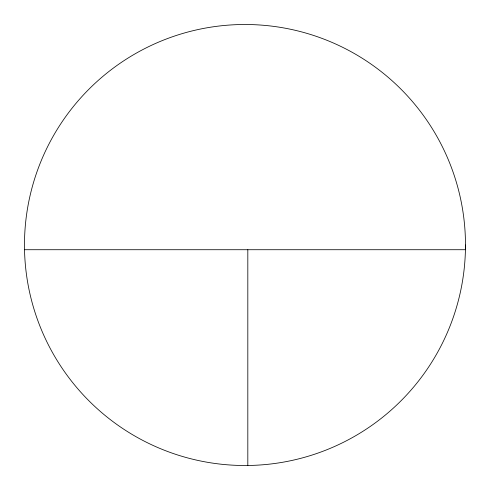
<?xml version="1.0" encoding="UTF-8"?>
<svg xmlns="http://www.w3.org/2000/svg" width="490" height="490" viewBox="0 0 490 490"><rect width="100%" height="100%" fill="white"/><g stroke="black" fill="none" stroke-linecap="round" stroke-linejoin="round"><path stroke-width="0.73" d="M465.433 249.49A220.506 220.506 0 0 0 138.701 51.799A220.506 220.506 0 0 0 130.726 433.601A220.506 220.506 0 0 0 465.427 249.722L465.476 245.006M24.524 249.722L465.427 249.722M247.818 249.722L247.818 465.488"/></g></svg>
